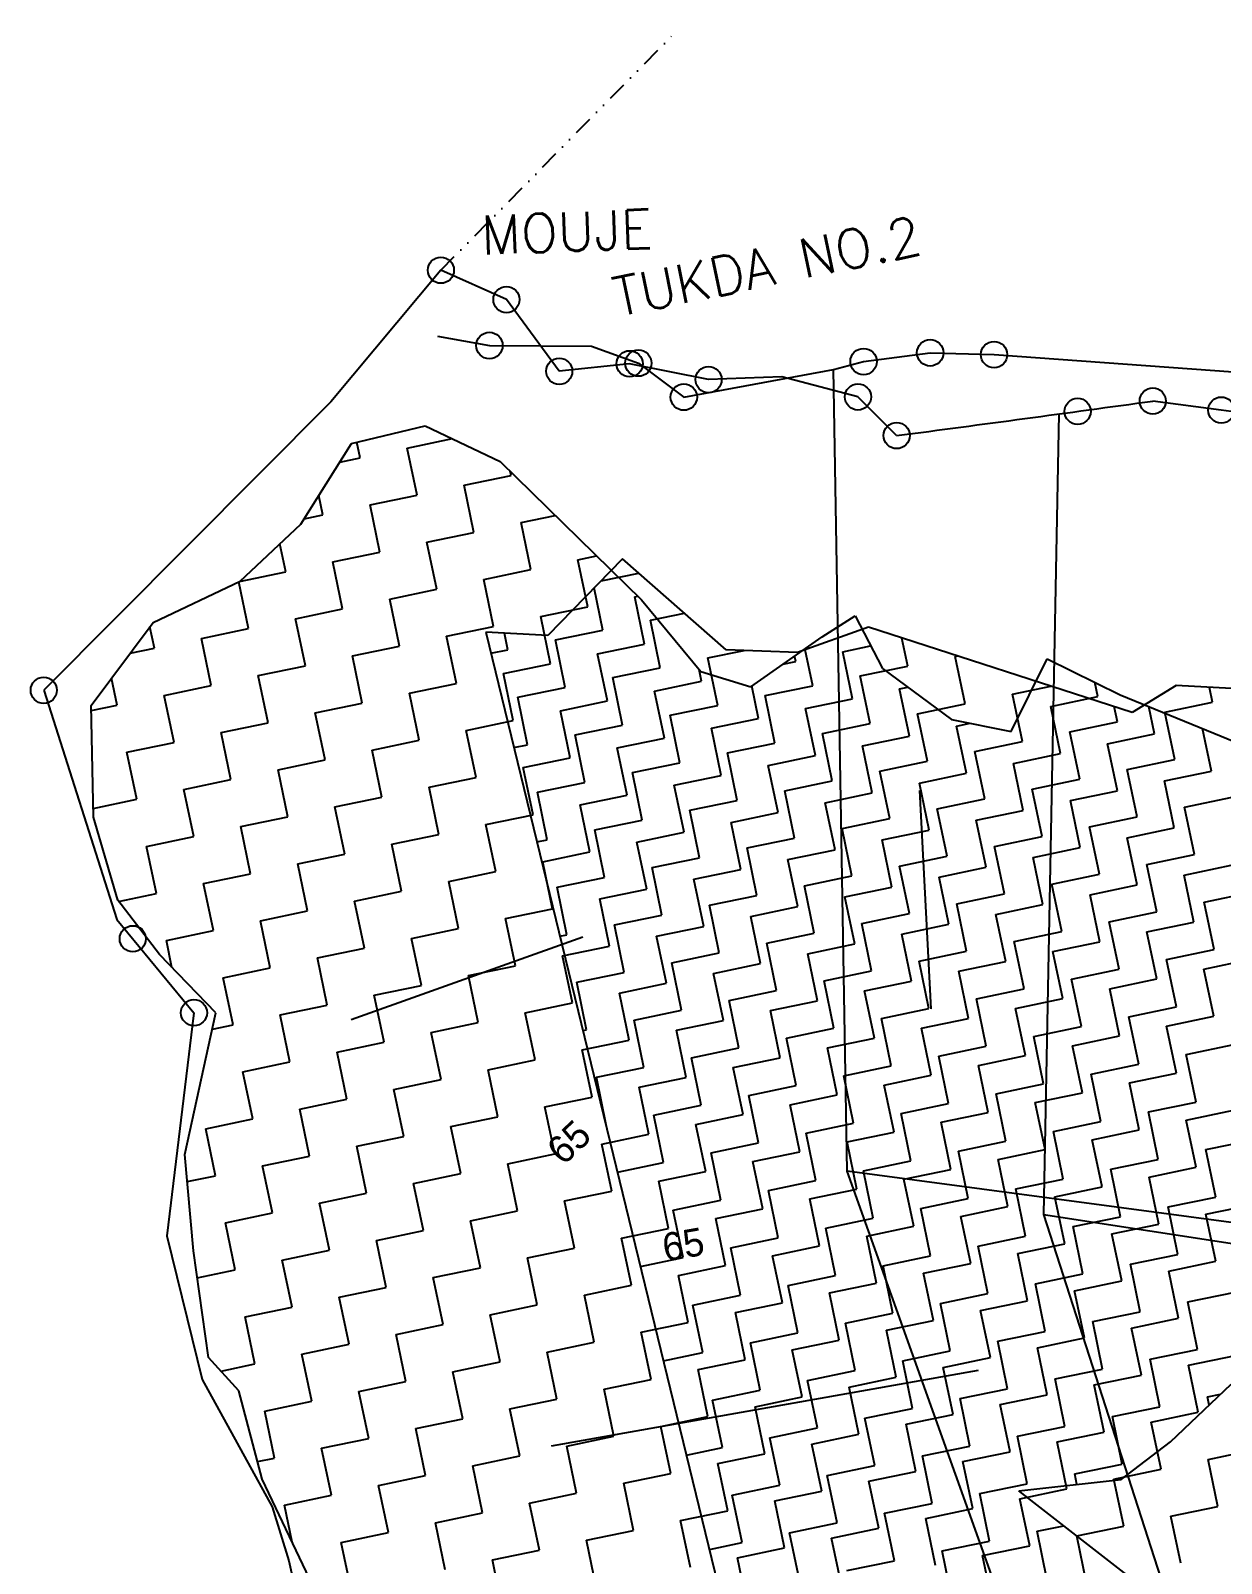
# Model space of a CAD drawing. Header units: metres. Extents: x 353942 to 357335, y 1746780 to 1749904.
# Drawn here: x 355548.2 to 355861.3, y 1749417.5 to 1749820.5 of the extents above; entities that cross this region are included whole.
import ezdxf

# ---------------------------------------------------------------- set-up
doc = ezdxf.new("R2010")
doc.units = ezdxf.units.M
doc.header["$MEASUREMENT"] = 0
doc.linetypes.add('DIVIDE', pattern=[1.25, 0.5, -0.25, 0, -0.25, 0, -0.25])
for name, color, linetype in [('POLY_HATCH', 12, 'Continuous'), ('POLY_PARCEL', 6, 'Continuous'), ('SYM_ARROW', 1, 'Continuous'), ('TEXT_MAPOUT', 7, 'Continuous'), ('TEXT_PARCEL', 7, 'Continuous'), ('V_BOUND_LINE', 7, 'Continuous'), ('V_DIVIDE_LINE', 7, 'DIVIDE')]:
    doc.layers.add(name, color=color, linetype=linetype)
doc.styles.get("Standard").update_dxf_attribs({"font": 'simplex.shx'})
doc.styles.add('TEXT_MAP', font='')
doc.styles.get('TEXT_MAP').set_extended_font_data('Kruti Dev 050')

msp = doc.modelspace()

# ---------------------------------------------------------------- linework, layer by layer
for centre, radius in [((355656.12, 1749757.55), 3.44), ((355673.36, 1749749.81), 3.44), ((355668.89, 1749737.74), 3.47), ((355784.78, 1749735.82), 3.47), ((355801.57, 1749735.34), 3.47), ((355687.24, 1749730.96), 3.44), ((355705.75, 1749732.94), 3.44), ((355708.05, 1749733.11), 3.47), ((355767.26, 1749733.51), 3.47), ((355726.5, 1749728.77), 3.44), ((355720, 1749724.18), 3.47), ((355765.79, 1749724.22), 3.44), ((355843.32, 1749723.14), 3.44), ((355823.54, 1749720.42), 3.44), ((355861.33, 1749720.76), 3.44), ((355775.96, 1749714.06), 3.44), ((355551.69, 1749647.07), 3.44), ((355575.11, 1749581.73), 3.44), ((355591.18, 1749562.28), 3.44)]:
    msp.add_circle(centre, radius)
at = {"layer": 'POLY_HATCH'}
for p, q in [((355632.65, 1749712), (355651.96, 1749716.64)), ((355651.96, 1749716.64), (355671.73, 1749707.28)), ((355619.27, 1749690.79), (355632.65, 1749712)), ((355671.73, 1749707.28), (355708.84, 1749670.85)), ((355603.36, 1749675.8), (355619.27, 1749690.79)), ((355703.91, 1749681.62), (355684.24, 1749661.51)), ((355731.12, 1749657.75), (355703.91, 1749681.62)), ((355580.45, 1749664.87), (355603.36, 1749675.8)), ((355708.84, 1749670.85), (355724.45, 1749652.02)), ((355756.34, 1749661.14), (355765.02, 1749666.64)), ((355765.02, 1749666.64), (355772.21, 1749652.8)), ((355564.12, 1749643.05), (355580.45, 1749664.87)), ((355667.9, 1749662.34), (355826.66, 1749011.38)), ((355684.24, 1749661.51), (355667.9, 1749662.34)), ((355737.58, 1749648.02), (355756.34, 1749661.14)), ((355768.54, 1749663.65), (355749.93, 1749656.98)), ((355837.92, 1749641.26), (355768.54, 1749663.65)), ((355749.93, 1749656.98), (355731.12, 1749657.75)), ((355806.04, 1749636.2), (355815.55, 1749655.37)), ((355815.55, 1749655.37), (355834.74, 1749645.88)), ((355724.45, 1749652.02), (355737.58, 1749648.02)), ((355772.21, 1749652.8), (355790.37, 1749639.42)), ((355834.74, 1749645.88), (355874.39, 1749629.63)), ((355849.42, 1749648.3), (355837.92, 1749641.26)), ((355895, 1749645.82), (355849.42, 1749648.3)), ((355564.73, 1749613.72), (355564.12, 1749643.05)), ((355790.37, 1749639.42), (355806.04, 1749636.2)), ((355571.14, 1749591.84), (355564.73, 1749613.72)), ((355582.11, 1749577.57), (355571.14, 1749591.84)), ((355596.98, 1749562.27), (355582.11, 1749577.57)), ((355588.81, 1749524.96), (355596.98, 1749562.27)), ((355591.03, 1749499.65), (355588.81, 1749524.96)), ((355595.04, 1749471.65), (355591.03, 1749499.65)), ((355603.02, 1749462.88), (355595.04, 1749471.65)), ((355847.93, 1749449.41), (355863.95, 1749464.63)), ((355609.11, 1749439.61), (355603.02, 1749462.88)), ((355834.96, 1749439.49), (355847.93, 1749449.41)), ((355623.4, 1749409.64), (355609.11, 1749439.61)), ((355808.12, 1749436.53), (355834.96, 1749439.49)), ((355836.51, 1749414.46), (355808.12, 1749436.53))]:
    msp.add_line(p, q, dxfattribs=at)
at = {"layer": 'POLY_HATCH', "linetype": 'Continuous'}
for p, q in [((355634.89, 1749708.18), (355634.02, 1749712.33)), ((355647.27, 1749710.77), (355659.13, 1749713.25)), ((355649.85, 1749698.39), (355647.27, 1749710.77)), ((355629.54, 1749707.06), (355634.89, 1749708.18)), ((355662.23, 1749700.98), (355674.6, 1749703.57)), ((355674.6, 1749703.57), (355674.37, 1749704.69)), ((355625.1, 1749693.22), (355624.03, 1749698.33)), ((355637.48, 1749695.81), (355649.85, 1749698.39)), ((355664.82, 1749688.61), (355662.23, 1749700.98)), ((355640.06, 1749683.43), (355637.48, 1749695.81)), ((355620.15, 1749692.18), (355625.1, 1749693.22)), ((355677.19, 1749691.19), (355686.2, 1749693.08)), ((355679.78, 1749678.82), (355677.19, 1749691.19)), ((355615.31, 1749678.26), (355613.78, 1749685.61)), ((355652.44, 1749686.02), (355664.82, 1749688.61)), ((355655.03, 1749673.64), (355652.44, 1749686.02)), ((355627.69, 1749680.84), (355640.06, 1749683.43)), ((355692.15, 1749681.41), (355697.05, 1749682.43)), ((355694.74, 1749669.03), (355692.15, 1749681.41)), ((355603.2, 1749675.72), (355615.31, 1749678.26)), ((355630.28, 1749668.47), (355627.69, 1749680.84)), ((355667.4, 1749676.23), (355679.78, 1749678.82)), ((355698.25, 1749675.83), (355708.17, 1749677.88)), ((355605.53, 1749663.29), (355602.95, 1749675.61)), ((355642.65, 1749671.06), (355655.03, 1749673.64)), ((355669.99, 1749663.86), (355667.4, 1749676.23)), ((355698.74, 1749662.9), (355696.45, 1749673.99)), ((355645.24, 1749658.68), (355642.65, 1749671.06)), ((355707.12, 1749671.62), (355707.89, 1749671.78)), ((355709.7, 1749659.24), (355707.12, 1749671.62)), ((355617.9, 1749665.88), (355630.28, 1749668.47)), ((355620.49, 1749653.51), (355617.9, 1749665.88)), ((355682.37, 1749666.44), (355694.74, 1749669.03)), ((355684.95, 1749654.07), (355682.37, 1749666.44)), ((355711.23, 1749665.49), (355720.19, 1749667.34)), ((355713.82, 1749652.99), (355711.23, 1749665.49)), ((355580.78, 1749658.12), (355579.6, 1749663.74)), ((355593.15, 1749660.71), (355605.53, 1749663.29)), ((355657.61, 1749661.27), (355669.99, 1749663.86)), ((355660.2, 1749648.89), (355657.61, 1749661.27)), ((355673.75, 1749657.74), (355672.85, 1749662.09)), ((355686.25, 1749660.32), (355698.74, 1749662.9)), ((355574.4, 1749656.79), (355580.78, 1749658.12)), ((355595.74, 1749648.33), (355593.15, 1749660.71)), ((355632.86, 1749656.09), (355645.24, 1749658.68)), ((355669.25, 1749656.81), (355673.75, 1749657.74)), ((355688.83, 1749647.83), (355686.25, 1749660.32)), ((355697.33, 1749656.66), (355709.7, 1749659.24)), ((355726.31, 1749655.57), (355735.89, 1749657.55)), ((355753.88, 1749648.25), (355751.93, 1749657.7)), ((355761.79, 1749657.22), (355769.12, 1749658.75)), ((355764.38, 1749644.84), (355761.79, 1749657.22)), ((355778.87, 1749653.41), (355777.34, 1749660.81)), ((355608.11, 1749650.92), (355620.49, 1749653.51)), ((355635.45, 1749643.72), (355632.86, 1749656.09)), ((355672.58, 1749651.48), (355684.95, 1749654.07)), ((355699.92, 1749644.28), (355697.33, 1749656.66)), ((355728.9, 1749643.08), (355726.31, 1749655.57)), ((355746.02, 1749653.92), (355749.42, 1749654.63)), ((355749.42, 1749654.63), (355749.11, 1749656.09)), ((355766.38, 1749650.83), (355778.87, 1749653.41)), ((355791.37, 1749656), (355791.92, 1749656.11)), ((355793.95, 1749643.5), (355791.37, 1749656)), ((355570.99, 1749643.16), (355569.51, 1749650.24)), ((355610.7, 1749638.54), (355608.11, 1749650.92)), ((355675.16, 1749639.11), (355672.58, 1749651.48)), ((355701.32, 1749650.41), (355713.82, 1749652.99)), ((355703.91, 1749637.91), (355701.32, 1749650.41)), ((355712.29, 1749646.87), (355724.67, 1749649.46)), ((355724.67, 1749649.46), (355724.02, 1749652.54)), ((355768.96, 1749638.33), (355766.38, 1749650.83)), ((355828.84, 1749645.4), (355828.05, 1749649.19)), ((355583.36, 1749645.74), (355595.74, 1749648.33)), ((355585.95, 1749633.37), (355583.36, 1749645.74)), ((355647.83, 1749646.31), (355660.2, 1749648.89)), ((355650.41, 1749633.93), (355647.83, 1749646.31)), ((355676.33, 1749645.24), (355688.83, 1749647.83)), ((355678.92, 1749632.75), (355676.33, 1749645.24)), ((355714.88, 1749634.49), (355712.29, 1749646.87)), ((355739.63, 1749639.67), (355737.84, 1749648.2)), ((355741.39, 1749645.66), (355753.88, 1749648.25)), ((355743.97, 1749633.17), (355741.39, 1749645.66)), ((355776.75, 1749647.43), (355778.89, 1749647.88)), ((355779.34, 1749635.05), (355776.75, 1749647.43)), ((355806.45, 1749646.08), (355816.53, 1749648.17)), ((355809.03, 1749633.59), (355806.45, 1749646.08)), ((355816.47, 1749642.82), (355828.84, 1749645.4)), ((355859.01, 1749643.92), (355858.2, 1749647.82)), ((355564.15, 1749641.73), (355570.99, 1749643.16)), ((355623.08, 1749641.13), (355635.45, 1749643.72)), ((355625.66, 1749628.76), (355623.08, 1749641.13)), ((355687.54, 1749641.69), (355699.92, 1749644.28)), ((355690.13, 1749629.32), (355687.54, 1749641.69)), ((355716.4, 1749640.5), (355728.9, 1749643.08)), ((355752, 1749642.25), (355764.38, 1749644.84)), ((355754.59, 1749629.88), (355752, 1749642.25)), ((355781.46, 1749640.92), (355793.95, 1749643.5)), ((355819.05, 1749630.44), (355816.47, 1749642.82)), ((355834.02, 1749638.76), (355833.18, 1749642.79)), ((355843.8, 1749635.62), (355842.31, 1749642.78)), ((355846.51, 1749641.34), (355859.01, 1749643.92)), ((355849.1, 1749628.84), (355846.51, 1749641.34)), ((355598.33, 1749635.96), (355610.7, 1749638.54)), ((355662.79, 1749636.52), (355675.16, 1749639.11)), ((355691.41, 1749635.33), (355703.91, 1749637.91)), ((355718.98, 1749628), (355716.4, 1749640.5)), ((355727.25, 1749637.08), (355739.63, 1749639.67)), ((355729.84, 1749624.7), (355727.25, 1749637.08)), ((355756.47, 1749635.75), (355768.96, 1749638.33)), ((355784.04, 1749628.42), (355781.46, 1749640.92)), ((355791.72, 1749637.64), (355795.33, 1749638.4)), ((355794.3, 1749625.27), (355791.72, 1749637.64)), ((355821.52, 1749636.17), (355834.02, 1749638.76)), ((355858.77, 1749625.83), (355856.43, 1749636.99)), ((355573.58, 1749630.78), (355585.95, 1749633.37)), ((355600.91, 1749623.58), (355598.33, 1749635.96)), ((355638.04, 1749631.34), (355650.41, 1749633.93)), ((355665.38, 1749624.14), (355662.79, 1749636.52)), ((355693.99, 1749622.84), (355691.41, 1749635.33)), ((355702.5, 1749631.91), (355714.88, 1749634.49)), ((355731.48, 1749630.59), (355743.97, 1749633.17)), ((355759.05, 1749623.26), (355756.47, 1749635.75)), ((355766.97, 1749632.47), (355779.34, 1749635.05)), ((355796.53, 1749631.01), (355809.03, 1749633.59)), ((355824.11, 1749623.68), (355821.52, 1749636.17)), ((355831.43, 1749633.03), (355843.8, 1749635.62)), ((355834.02, 1749620.65), (355831.43, 1749633.03)), ((355576.16, 1749618.41), (355573.58, 1749630.78)), ((355640.63, 1749618.97), (355638.04, 1749631.34)), ((355675.3, 1749632), (355678.92, 1749632.75)), ((355677.75, 1749626.73), (355690.13, 1749629.32)), ((355705.09, 1749619.53), (355702.5, 1749631.91)), ((355734.06, 1749618.09), (355731.48, 1749630.59)), ((355742.22, 1749627.29), (355754.59, 1749629.88)), ((355769.55, 1749620.09), (355766.97, 1749632.47)), ((355799.12, 1749618.51), (355796.53, 1749631.01)), ((355806.68, 1749627.85), (355819.05, 1749630.44)), ((355613.29, 1749626.17), (355625.66, 1749628.76)), ((355615.88, 1749613.79), (355613.29, 1749626.17)), ((355680.34, 1749614.36), (355677.75, 1749626.73)), ((355706.49, 1749625.42), (355718.98, 1749628)), ((355709.07, 1749612.92), (355706.49, 1749625.42)), ((355744.8, 1749614.92), (355742.22, 1749627.29)), ((355771.55, 1749625.84), (355784.04, 1749628.42)), ((355774.13, 1749613.35), (355771.55, 1749625.84)), ((355781.93, 1749622.68), (355794.3, 1749625.27)), ((355809.27, 1749615.48), (355806.68, 1749627.85)), ((355836.6, 1749626.26), (355849.1, 1749628.84)), ((355839.19, 1749613.77), (355836.6, 1749626.26)), ((355846.39, 1749623.24), (355858.77, 1749625.83)), ((355588.54, 1749620.99), (355600.91, 1749623.58)), ((355591.13, 1749608.62), (355588.54, 1749620.99)), ((355653, 1749621.56), (355665.38, 1749624.14)), ((355655.59, 1749609.18), (355653, 1749621.56)), ((355681.5, 1749620.25), (355693.99, 1749622.84)), ((355717.47, 1749622.12), (355729.84, 1749624.7)), ((355720.05, 1749609.74), (355717.47, 1749622.12)), ((355746.56, 1749620.67), (355759.05, 1749623.26)), ((355784.52, 1749610.3), (355781.93, 1749622.68)), ((355811.61, 1749621.09), (355824.11, 1749623.68)), ((355814.2, 1749608.6), (355811.61, 1749621.09)), ((355848.98, 1749610.87), (355846.39, 1749623.24)), ((355564.68, 1749616.01), (355576.16, 1749618.41)), ((355628.25, 1749616.38), (355640.63, 1749618.97)), ((355684.08, 1749607.76), (355681.5, 1749620.25)), ((355692.71, 1749616.94), (355705.09, 1749619.53)), ((355695.3, 1749604.57), (355692.71, 1749616.94)), ((355721.57, 1749615.51), (355734.06, 1749618.09)), ((355749.14, 1749608.18), (355746.56, 1749620.67)), ((355757.18, 1749617.5), (355769.55, 1749620.09)), ((355759.77, 1749605.13), (355757.18, 1749617.5)), ((355786.62, 1749615.93), (355799.12, 1749618.51)), ((355821.64, 1749618.07), (355834.02, 1749620.65)), ((355824.23, 1749605.69), (355821.64, 1749618.07)), ((355851.68, 1749616.35), (355864.17, 1749618.93)), ((355603.5, 1749611.21), (355615.88, 1749613.79)), ((355630.84, 1749604.01), (355628.25, 1749616.38)), ((355667.96, 1749611.77), (355680.34, 1749614.36)), ((355696.58, 1749610.34), (355709.07, 1749612.92)), ((355724.15, 1749603.01), (355721.57, 1749615.51)), ((355732.43, 1749612.33), (355744.8, 1749614.92)), ((355761.63, 1749610.76), (355774.13, 1749613.35)), ((355789.21, 1749603.43), (355786.62, 1749615.93)), ((355796.89, 1749612.89), (355809.27, 1749615.48)), ((355799.48, 1749600.52), (355796.89, 1749612.89)), ((355826.69, 1749611.18), (355839.19, 1749613.77)), ((355854.26, 1749603.86), (355851.68, 1749616.35)), ((355606.09, 1749598.83), (355603.5, 1749611.21)), ((355643.21, 1749606.59), (355655.59, 1749609.18)), ((355670.55, 1749599.39), (355667.96, 1749611.77)), ((355699.16, 1749597.85), (355696.58, 1749610.34)), ((355707.68, 1749607.15), (355720.05, 1749609.74)), ((355735.02, 1749599.95), (355732.43, 1749612.33)), ((355764.22, 1749598.27), (355761.63, 1749610.76)), ((355772.14, 1749607.72), (355784.52, 1749610.3)), ((355829.27, 1749598.69), (355826.69, 1749611.18)), ((355836.6, 1749608.28), (355848.98, 1749610.87)), ((355578.75, 1749606.03), (355591.13, 1749608.62)), ((355581.34, 1749593.66), (355578.75, 1749606.03)), ((355645.8, 1749594.22), (355643.21, 1749606.59)), ((355681.35, 1749607.19), (355684.08, 1749607.76)), ((355710.26, 1749594.78), (355707.68, 1749607.15)), ((355736.64, 1749605.6), (355749.14, 1749608.18)), ((355739.23, 1749593.1), (355736.64, 1749605.6)), ((355747.39, 1749602.54), (355759.77, 1749605.13)), ((355774.73, 1749595.34), (355772.14, 1749607.72)), ((355801.7, 1749606.02), (355814.2, 1749608.6)), ((355804.28, 1749593.52), (355801.7, 1749606.02)), ((355811.85, 1749603.1), (355824.23, 1749605.69)), ((355839.19, 1749595.9), (355836.6, 1749608.28)), ((355618.46, 1749601.42), (355630.84, 1749604.01)), ((355621.05, 1749589.04), (355618.46, 1749601.42)), ((355682.93, 1749601.98), (355695.3, 1749604.57)), ((355685.51, 1749589.6), (355682.93, 1749601.98)), ((355711.66, 1749600.43), (355724.15, 1749603.01)), ((355749.98, 1749590.17), (355747.39, 1749602.54)), ((355776.71, 1749600.85), (355789.21, 1749603.43)), ((355779.3, 1749588.36), (355776.71, 1749600.85)), ((355814.44, 1749590.73), (355811.85, 1749603.1)), ((355841.77, 1749601.27), (355854.26, 1749603.86)), ((355844.35, 1749588.78), (355841.77, 1749601.27)), ((355851.57, 1749598.49), (355863.94, 1749601.08)), ((355593.71, 1749596.24), (355606.09, 1749598.83)), ((355658.18, 1749596.81), (355670.55, 1749599.39)), ((355660.76, 1749584.43), (355658.18, 1749596.81)), ((355686.67, 1749595.26), (355699.16, 1749597.85)), ((355714.24, 1749587.94), (355711.66, 1749600.43)), ((355722.64, 1749597.37), (355735.02, 1749599.95)), ((355725.23, 1749584.99), (355722.64, 1749597.37)), ((355751.72, 1749595.68), (355764.22, 1749598.27)), ((355787.1, 1749597.93), (355799.48, 1749600.52)), ((355789.69, 1749585.55), (355787.1, 1749597.93)), ((355816.78, 1749596.11), (355829.27, 1749598.69)), ((355854.15, 1749586.12), (355851.57, 1749598.49)), ((355571.35, 1749591.57), (355581.34, 1749593.66)), ((355596.3, 1749583.87), (355593.71, 1749596.24)), ((355633.43, 1749591.63), (355645.8, 1749594.22)), ((355689.25, 1749582.77), (355686.67, 1749595.26)), ((355697.89, 1749592.19), (355710.26, 1749594.78)), ((355726.73, 1749590.52), (355739.23, 1749593.1)), ((355754.31, 1749583.19), (355751.72, 1749595.68)), ((355762.35, 1749592.75), (355774.73, 1749595.34)), ((355764.94, 1749580.38), (355762.35, 1749592.75)), ((355791.79, 1749590.94), (355804.28, 1749593.52)), ((355819.36, 1749583.61), (355816.78, 1749596.11)), ((355826.82, 1749593.32), (355839.19, 1749595.9)), ((355829.4, 1749580.94), (355826.82, 1749593.32)), ((355856.85, 1749591.36), (355869.34, 1749593.94)), ((355608.68, 1749586.46), (355621.05, 1749589.04)), ((355636.01, 1749579.26), (355633.43, 1749591.63)), ((355673.14, 1749587.02), (355685.51, 1749589.6)), ((355700.48, 1749579.82), (355697.89, 1749592.19)), ((355729.32, 1749578.02), (355726.73, 1749590.52)), ((355737.6, 1749587.58), (355749.98, 1749590.17)), ((355794.37, 1749578.44), (355791.79, 1749590.94)), ((355802.07, 1749588.14), (355814.44, 1749590.73)), ((355831.86, 1749586.19), (355844.35, 1749588.78)), ((355859.43, 1749578.87), (355856.85, 1749591.36)), ((355611.26, 1749574.08), (355608.68, 1749586.46)), ((355675.73, 1749574.64), (355673.14, 1749587.02)), ((355701.74, 1749585.35), (355714.24, 1749587.94)), ((355704.33, 1749572.86), (355701.74, 1749585.35)), ((355712.85, 1749582.4), (355725.23, 1749584.99)), ((355740.19, 1749575.2), (355737.6, 1749587.58)), ((355766.8, 1749585.77), (355779.3, 1749588.36)), ((355769.38, 1749573.28), (355766.8, 1749585.77)), ((355777.32, 1749582.97), (355789.69, 1749585.55)), ((355804.65, 1749575.77), (355802.07, 1749588.14)), ((355834.44, 1749573.7), (355831.86, 1749586.19)), ((355841.78, 1749583.53), (355854.15, 1749586.12)), ((355583.93, 1749581.28), (355596.3, 1749583.87)), ((355585.41, 1749574.17), (355583.93, 1749581.28)), ((355648.39, 1749581.84), (355660.76, 1749584.43)), ((355650.98, 1749569.47), (355648.39, 1749581.84)), ((355687.4, 1749582.39), (355689.25, 1749582.77)), ((355715.44, 1749570.03), (355712.85, 1749582.4)), ((355741.81, 1749580.61), (355754.31, 1749583.19)), ((355744.39, 1749568.11), (355741.81, 1749580.61)), ((355779.9, 1749570.59), (355777.32, 1749582.97)), ((355806.87, 1749581.03), (355819.36, 1749583.61)), ((355809.45, 1749568.53), (355806.87, 1749581.03)), ((355817.03, 1749578.35), (355829.4, 1749580.94)), ((355844.37, 1749571.15), (355841.78, 1749583.53)), ((355623.64, 1749576.67), (355636.01, 1749579.26)), ((355626.23, 1749564.29), (355623.64, 1749576.67)), ((355688.1, 1749577.23), (355700.48, 1749579.82)), ((355690.69, 1749564.85), (355688.1, 1749577.23)), ((355716.82, 1749575.44), (355729.32, 1749578.02)), ((355752.57, 1749577.79), (355764.94, 1749580.38)), ((355755.15, 1749565.42), (355752.57, 1749577.79)), ((355781.88, 1749575.86), (355794.37, 1749578.44)), ((355819.62, 1749565.98), (355817.03, 1749578.35)), ((355846.93, 1749576.28), (355859.43, 1749578.87)), ((355598.89, 1749571.49), (355611.26, 1749574.08)), ((355663.35, 1749572.05), (355675.73, 1749574.64)), ((355691.83, 1749570.27), (355704.33, 1749572.86)), ((355719.41, 1749562.95), (355716.82, 1749575.44)), ((355727.81, 1749572.62), (355740.19, 1749575.2)), ((355730.4, 1749560.24), (355727.81, 1749572.62)), ((355756.89, 1749570.7), (355769.38, 1749573.28)), ((355784.46, 1749563.37), (355781.88, 1749575.86)), ((355792.28, 1749573.18), (355804.65, 1749575.77)), ((355794.87, 1749560.8), (355792.28, 1749573.18)), ((355821.95, 1749571.12), (355834.44, 1749573.7)), ((355849.52, 1749563.79), (355846.93, 1749576.28)), ((355856.74, 1749573.74), (355869.12, 1749576.33)), ((355859.33, 1749561.37), (355856.74, 1749573.74)), ((355601.48, 1749559.12), (355598.89, 1749571.49)), ((355638.6, 1749566.88), (355650.98, 1749569.47)), ((355665.94, 1749559.68), (355663.35, 1749572.05)), ((355694.42, 1749557.78), (355691.83, 1749570.27)), ((355703.06, 1749567.44), (355715.44, 1749570.03)), ((355759.47, 1749558.2), (355756.89, 1749570.7)), ((355767.53, 1749568), (355779.9, 1749570.59)), ((355796.96, 1749565.95), (355809.45, 1749568.53)), ((355824.53, 1749558.62), (355821.95, 1749571.12)), ((355831.99, 1749568.57), (355844.37, 1749571.15)), ((355834.58, 1749556.19), (355831.99, 1749568.57)), ((355641.19, 1749554.5), (355638.6, 1749566.88)), ((355678.31, 1749562.27), (355690.69, 1749564.85)), ((355705.65, 1749555.07), (355703.06, 1749567.44)), ((355731.9, 1749565.53), (355744.39, 1749568.11)), ((355734.48, 1749553.03), (355731.9, 1749565.53)), ((355742.78, 1749562.83), (355755.15, 1749565.42)), ((355770.12, 1749555.63), (355767.53, 1749568)), ((355799.54, 1749553.46), (355796.96, 1749565.95)), ((355807.24, 1749563.39), (355819.62, 1749565.98)), ((355613.85, 1749561.71), (355626.23, 1749564.29)), ((355616.44, 1749549.33), (355613.85, 1749561.71)), ((355680.9, 1749549.89), (355678.31, 1749562.27)), ((355706.91, 1749560.36), (355719.41, 1749562.95)), ((355709.49, 1749547.87), (355706.91, 1749560.36)), ((355745.36, 1749550.45), (355742.78, 1749562.83)), ((355771.97, 1749560.78), (355784.46, 1749563.37)), ((355774.55, 1749548.29), (355771.97, 1749560.78)), ((355782.49, 1749558.22), (355794.87, 1749560.8)), ((355809.83, 1749551.02), (355807.24, 1749563.39)), ((355837.02, 1749561.2), (355849.52, 1749563.79)), ((355839.61, 1749548.71), (355837.02, 1749561.2)), ((355846.95, 1749558.78), (355859.33, 1749561.37)), ((355596.05, 1749557.98), (355601.48, 1749559.12)), ((355653.56, 1749557.09), (355665.94, 1749559.68)), ((355656.15, 1749544.72), (355653.56, 1749557.09)), ((355693.45, 1749557.58), (355694.42, 1749557.78)), ((355718.03, 1749557.65), (355730.4, 1749560.24)), ((355720.61, 1749545.28), (355718.03, 1749557.65)), ((355746.98, 1749555.62), (355759.47, 1749558.2)), ((355785.08, 1749545.84), (355782.49, 1749558.22)), ((355812.03, 1749556.04), (355824.53, 1749558.62)), ((355849.54, 1749546.4), (355846.95, 1749558.78)), ((355628.81, 1749551.92), (355641.19, 1749554.5)), ((355693.28, 1749552.48), (355705.65, 1749555.07)), ((355695.86, 1749540.1), (355693.28, 1749552.48)), ((355721.99, 1749550.45), (355734.48, 1749553.03)), ((355749.56, 1749543.12), (355746.98, 1749555.62)), ((355757.74, 1749553.04), (355770.12, 1749555.63)), ((355760.33, 1749540.67), (355757.74, 1749553.04)), ((355787.04, 1749550.87), (355799.54, 1749553.46)), ((355814.62, 1749543.54), (355812.03, 1749556.04)), ((355822.2, 1749553.6), (355834.58, 1749556.19)), ((355824.79, 1749541.23), (355822.2, 1749553.6)), ((355852.1, 1749551.29), (355864.6, 1749553.88)), ((355604.06, 1749546.74), (355616.44, 1749549.33)), ((355631.4, 1749539.54), (355628.81, 1749551.92)), ((355668.53, 1749547.3), (355680.9, 1749549.89)), ((355724.57, 1749537.96), (355721.99, 1749550.45)), ((355732.99, 1749547.87), (355745.36, 1749550.45)), ((355762.06, 1749545.71), (355774.55, 1749548.29)), ((355789.63, 1749538.38), (355787.04, 1749550.87)), ((355797.45, 1749548.43), (355809.83, 1749551.02)), ((355800.04, 1749536.05), (355797.45, 1749548.43)), ((355827.11, 1749546.13), (355839.61, 1749548.71)), ((355854.68, 1749538.8), (355852.1, 1749551.29)), ((355606.65, 1749534.37), (355604.06, 1749546.74)), ((355643.78, 1749542.13), (355656.15, 1749544.72)), ((355671.11, 1749534.93), (355668.53, 1749547.3)), ((355697, 1749545.29), (355709.49, 1749547.87)), ((355699.58, 1749532.79), (355697, 1749545.29)), ((355708.24, 1749542.69), (355720.61, 1749545.28)), ((355735.58, 1749535.49), (355732.99, 1749547.87)), ((355764.64, 1749533.21), (355762.06, 1749545.71)), ((355772.7, 1749543.25), (355785.08, 1749545.84)), ((355829.69, 1749533.63), (355827.11, 1749546.13)), ((355837.17, 1749543.82), (355849.54, 1749546.4)), ((355646.36, 1749529.75), (355643.78, 1749542.13)), ((355710.83, 1749530.32), (355708.24, 1749542.69)), ((355737.07, 1749540.54), (355749.56, 1749543.12)), ((355739.65, 1749528.05), (355737.07, 1749540.54)), ((355747.95, 1749538.08), (355760.33, 1749540.67)), ((355775.29, 1749530.88), (355772.7, 1749543.25)), ((355802.12, 1749540.96), (355814.62, 1749543.54)), ((355804.71, 1749528.47), (355802.12, 1749540.96)), ((355812.42, 1749538.64), (355824.79, 1749541.23)), ((355839.75, 1749531.44), (355837.17, 1749543.82)), ((355619.03, 1749536.95), (355631.4, 1749539.54)), ((355621.61, 1749524.58), (355619.03, 1749536.95)), ((355683.49, 1749537.52), (355695.86, 1749540.1)), ((355686.08, 1749525.14), (355683.49, 1749537.52)), ((355712.08, 1749535.37), (355724.57, 1749537.96)), ((355750.54, 1749525.7), (355747.95, 1749538.08)), ((355777.13, 1749535.79), (355789.63, 1749538.38)), ((355815, 1749526.27), (355812.42, 1749538.64)), ((355842.19, 1749536.22), (355854.68, 1749538.8)), ((355844.77, 1749523.72), (355842.19, 1749536.22)), ((355852.13, 1749534.03), (355864.5, 1749536.61)), ((355594.27, 1749531.78), (355606.65, 1749534.37)), ((355658.74, 1749532.34), (355671.11, 1749534.93)), ((355661.33, 1749519.97), (355658.74, 1749532.34)), ((355699.5, 1749532.77), (355699.58, 1749532.79)), ((355714.66, 1749522.88), (355712.08, 1749535.37)), ((355723.2, 1749532.9), (355735.58, 1749535.49)), ((355725.79, 1749520.53), (355723.2, 1749532.9)), ((355752.14, 1749530.63), (355764.64, 1749533.21)), ((355779.72, 1749523.3), (355777.13, 1749535.79)), ((355787.67, 1749533.47), (355800.04, 1749536.05)), ((355790.25, 1749521.09), (355787.67, 1749533.47)), ((355817.2, 1749531.05), (355829.69, 1749533.63)), ((355854.72, 1749521.65), (355852.13, 1749534.03)), ((355596.86, 1749519.4), (355594.27, 1749531.78)), ((355633.99, 1749527.17), (355646.36, 1749529.75)), ((355698.45, 1749527.73), (355710.83, 1749530.32)), ((355754.73, 1749518.13), (355752.14, 1749530.63)), ((355762.91, 1749528.29), (355775.29, 1749530.88)), ((355765.5, 1749515.92), (355762.91, 1749528.29)), ((355792.21, 1749525.88), (355804.71, 1749528.47)), ((355819.78, 1749518.55), (355817.2, 1749531.05)), ((355827.38, 1749528.85), (355839.75, 1749531.44)), ((355829.97, 1749516.48), (355827.38, 1749528.85)), ((355857.27, 1749526.3), (355869.76, 1749528.89)), ((355609.24, 1749521.99), (355621.61, 1749524.58)), ((355636.58, 1749514.79), (355633.99, 1749527.17)), ((355673.7, 1749522.55), (355686.08, 1749525.14)), ((355701.04, 1749515.35), (355698.45, 1749527.73)), ((355727.15, 1749525.46), (355739.65, 1749528.05)), ((355729.74, 1749512.97), (355727.15, 1749525.46)), ((355738.16, 1749523.12), (355750.54, 1749525.7)), ((355794.79, 1749513.39), (355792.21, 1749525.88)), ((355802.63, 1749523.68), (355815, 1749526.27)), ((355859.85, 1749513.81), (355857.27, 1749526.3)), ((355611.83, 1749509.62), (355609.24, 1749521.99)), ((355676.29, 1749510.18), (355673.7, 1749522.55)), ((355702.52, 1749520.37), (355714.66, 1749522.88)), ((355713.41, 1749517.94), (355725.79, 1749520.53)), ((355740.75, 1749510.74), (355738.16, 1749523.12)), ((355767.22, 1749520.72), (355779.72, 1749523.3)), ((355769.8, 1749508.22), (355767.22, 1749520.72)), ((355777.88, 1749518.5), (355790.25, 1749521.09)), ((355805.22, 1749511.3), (355802.63, 1749523.68)), ((355832.28, 1749521.14), (355844.77, 1749523.72)), ((355834.86, 1749508.64), (355832.28, 1749521.14)), ((355842.34, 1749519.06), (355854.72, 1749521.65)), ((355589.43, 1749517.85), (355596.86, 1749519.4)), ((355648.95, 1749517.38), (355661.33, 1749519.97)), ((355651.54, 1749505), (355648.95, 1749517.38)), ((355716, 1749505.57), (355713.41, 1749517.94)), ((355742.23, 1749515.55), (355754.73, 1749518.13)), ((355780.46, 1749506.13), (355777.88, 1749518.5)), ((355807.29, 1749515.97), (355819.78, 1749518.55)), ((355817.59, 1749513.89), (355829.97, 1749516.48)), ((355844.93, 1749506.69), (355842.34, 1749519.06)), ((355624.2, 1749512.2), (355636.58, 1749514.79)), ((355626.79, 1749499.83), (355624.2, 1749512.2)), ((355688.66, 1749512.77), (355701.04, 1749515.35)), ((355691.25, 1749500.39), (355688.66, 1749512.77)), ((355717.24, 1749510.38), (355729.74, 1749512.97)), ((355744.82, 1749503.06), (355742.23, 1749515.55)), ((355753.13, 1749513.33), (355765.5, 1749515.92)), ((355755.71, 1749500.95), (355753.13, 1749513.33)), ((355782.3, 1749510.81), (355794.79, 1749513.39)), ((355809.87, 1749503.48), (355807.29, 1749515.97)), ((355820.18, 1749501.51), (355817.59, 1749513.89)), ((355847.36, 1749511.23), (355859.85, 1749513.81)), ((355599.45, 1749507.03), (355611.83, 1749509.62)), ((355663.91, 1749507.59), (355676.29, 1749510.18)), ((355719.83, 1749497.89), (355717.24, 1749510.38)), ((355728.38, 1749508.15), (355740.75, 1749510.74)), ((355730.96, 1749495.78), (355728.38, 1749508.15)), ((355757.31, 1749505.64), (355769.8, 1749508.22)), ((355784.88, 1749498.31), (355782.3, 1749510.81)), ((355792.84, 1749508.72), (355805.22, 1749511.3)), ((355795.43, 1749496.34), (355792.84, 1749508.72)), ((355822.37, 1749506.06), (355834.86, 1749508.64)), ((355849.94, 1749498.73), (355847.36, 1749511.23)), ((355857.3, 1749509.28), (355869.68, 1749511.86)), ((355859.89, 1749496.9), (355857.3, 1749509.28)), ((355602.04, 1749494.65), (355599.45, 1749507.03)), ((355639.16, 1749502.42), (355651.54, 1749505)), ((355666.5, 1749495.22), (355663.91, 1749507.59)), ((355703.63, 1749502.98), (355716, 1749505.57)), ((355759.89, 1749493.14), (355757.31, 1749505.64)), ((355768.09, 1749503.54), (355780.46, 1749506.13)), ((355824.95, 1749493.57), (355822.37, 1749506.06)), ((355832.55, 1749504.1), (355844.93, 1749506.69)), ((355835.14, 1749491.73), (355832.55, 1749504.1)), ((355641.75, 1749490.04), (355639.16, 1749502.42)), ((355678.88, 1749497.8), (355691.25, 1749500.39)), ((355706.21, 1749490.6), (355703.63, 1749502.98)), ((355732.32, 1749500.47), (355744.82, 1749503.06)), ((355734.9, 1749487.98), (355732.32, 1749500.47)), ((355743.34, 1749498.37), (355755.71, 1749500.95)), ((355770.68, 1749491.17), (355768.09, 1749503.54)), ((355797.38, 1749500.89), (355809.87, 1749503.48)), ((355799.96, 1749488.4), (355797.38, 1749500.89)), ((355807.8, 1749498.93), (355820.18, 1749501.51)), ((355614.41, 1749497.24), (355626.79, 1749499.83)), ((355617, 1749484.87), (355614.41, 1749497.24)), ((355681.46, 1749485.43), (355678.88, 1749497.8)), ((355708.57, 1749495.56), (355719.83, 1749497.89)), ((355745.93, 1749485.99), (355743.34, 1749498.37)), ((355772.39, 1749495.73), (355784.88, 1749498.31)), ((355783.05, 1749493.75), (355795.43, 1749496.34)), ((355810.39, 1749486.55), (355807.8, 1749498.93)), ((355837.44, 1749496.15), (355849.94, 1749498.73)), ((355840.03, 1749483.65), (355837.44, 1749496.15)), ((355847.52, 1749494.31), (355859.89, 1749496.9)), ((355592.04, 1749492.57), (355602.04, 1749494.65)), ((355654.13, 1749492.63), (355666.5, 1749495.22)), ((355656.71, 1749480.25), (355654.13, 1749492.63)), ((355718.59, 1749493.19), (355730.96, 1749495.78)), ((355721.18, 1749480.82), (355718.59, 1749493.19)), ((355747.4, 1749490.56), (355759.89, 1749493.14)), ((355774.97, 1749483.23), (355772.39, 1749495.73)), ((355785.64, 1749481.38), (355783.05, 1749493.75)), ((355812.45, 1749490.98), (355824.95, 1749493.57)), ((355850.1, 1749481.94), (355847.52, 1749494.31)), ((355629.38, 1749487.45), (355641.75, 1749490.04)), ((355693.84, 1749488.02), (355706.21, 1749490.6)), ((355696.43, 1749475.64), (355693.84, 1749488.02)), ((355722.41, 1749485.4), (355734.9, 1749487.98)), ((355749.98, 1749478.07), (355747.4, 1749490.56)), ((355758.3, 1749488.58), (355770.68, 1749491.17)), ((355760.89, 1749476.2), (355758.3, 1749488.58)), ((355787.47, 1749485.82), (355799.96, 1749488.4)), ((355815.04, 1749478.49), (355812.45, 1749490.98)), ((355822.77, 1749489.14), (355835.14, 1749491.73)), ((355825.35, 1749476.76), (355822.77, 1749489.14)), ((355852.52, 1749486.24), (355865.02, 1749488.82)), ((355604.62, 1749482.28), (355617, 1749484.87)), ((355631.96, 1749475.08), (355629.38, 1749487.45)), ((355669.09, 1749482.84), (355681.46, 1749485.43)), ((355724.99, 1749472.9), (355722.41, 1749485.4)), ((355733.55, 1749483.4), (355745.93, 1749485.99)), ((355790.05, 1749473.32), (355787.47, 1749485.82)), ((355798.01, 1749483.96), (355810.39, 1749486.55)), ((355800.6, 1749471.59), (355798.01, 1749483.96)), ((355855.1, 1749473.74), (355852.52, 1749486.24)), ((355607.21, 1749469.9), (355604.62, 1749482.28)), ((355644.34, 1749477.67), (355656.71, 1749480.25)), ((355671.68, 1749470.47), (355669.09, 1749482.84)), ((355708.8, 1749478.23), (355721.18, 1749480.82)), ((355736.14, 1749471.03), (355733.55, 1749483.4)), ((355762.48, 1749480.65), (355774.97, 1749483.23)), ((355765.06, 1749468.16), (355762.48, 1749480.65)), ((355773.26, 1749478.79), (355785.64, 1749481.38)), ((355827.53, 1749481.07), (355840.03, 1749483.65)), ((355830.12, 1749468.58), (355827.53, 1749481.07)), ((355837.73, 1749479.35), (355850.1, 1749481.94)), ((355646.93, 1749465.29), (355644.34, 1749477.67)), ((355711.39, 1749465.85), (355708.8, 1749478.23)), ((355737.49, 1749475.48), (355749.98, 1749478.07)), ((355748.51, 1749473.62), (355760.89, 1749476.2)), ((355775.85, 1749466.41), (355773.26, 1749478.79)), ((355802.54, 1749475.9), (355815.04, 1749478.49)), ((355805.13, 1749463.41), (355802.54, 1749475.9)), ((355812.98, 1749474.18), (355825.35, 1749476.76)), ((355840.32, 1749466.98), (355837.73, 1749479.35)), ((355619.59, 1749472.49), (355631.96, 1749475.08)), ((355622.17, 1749460.12), (355619.59, 1749472.49)), ((355684.05, 1749473.05), (355696.43, 1749475.64)), ((355686.64, 1749460.68), (355684.05, 1749473.05)), ((355714.62, 1749470.76), (355724.99, 1749472.9)), ((355740.07, 1749462.99), (355737.49, 1749475.48)), ((355751.1, 1749461.24), (355748.51, 1749473.62)), ((355777.55, 1749470.74), (355790.05, 1749473.32)), ((355815.56, 1749461.8), (355812.98, 1749474.18)), ((355842.61, 1749471.16), (355855.1, 1749473.74)), ((355852.69, 1749469.56), (355865.07, 1749472.15)), ((355598.32, 1749468.04), (355607.21, 1749469.9)), ((355659.3, 1749467.88), (355671.68, 1749470.47)), ((355661.89, 1749455.5), (355659.3, 1749467.88)), ((355723.76, 1749468.44), (355736.14, 1749471.03)), ((355726.35, 1749456.07), (355723.76, 1749468.44)), ((355752.56, 1749465.57), (355765.06, 1749468.16)), ((355780.14, 1749458.24), (355777.55, 1749470.74)), ((355788.23, 1749469), (355800.6, 1749471.59)), ((355790.81, 1749456.63), (355788.23, 1749469)), ((355817.62, 1749465.99), (355830.12, 1749468.58)), ((355845.19, 1749458.66), (355842.61, 1749471.16)), ((355855.28, 1749457.19), (355852.69, 1749469.56)), ((355634.55, 1749462.7), (355646.93, 1749465.29)), ((355699.01, 1749463.27), (355711.39, 1749465.85)), ((355755.15, 1749453.08), (355752.56, 1749465.57)), ((355763.48, 1749463.83), (355775.85, 1749466.41)), ((355766.06, 1749451.45), (355763.48, 1749463.83)), ((355820.2, 1749453.5), (355817.62, 1749465.99)), ((355827.94, 1749464.39), (355840.32, 1749466.98)), ((355830.53, 1749452.01), (355827.94, 1749464.39)), ((355609.8, 1749457.53), (355622.17, 1749460.12)), ((355637.14, 1749450.33), (355634.55, 1749462.7)), ((355674.26, 1749458.09), (355686.64, 1749460.68)), ((355701.6, 1749450.89), (355699.01, 1749463.27)), ((355727.58, 1749460.41), (355740.07, 1749462.99)), ((355730.16, 1749447.91), (355727.58, 1749460.41)), ((355738.73, 1749458.65), (355751.1, 1749461.24)), ((355792.63, 1749460.83), (355805.13, 1749463.41)), ((355795.21, 1749448.33), (355792.63, 1749460.83)), ((355803.19, 1749459.21), (355815.56, 1749461.8)), ((355857.69, 1749461.25), (355861.15, 1749461.96)), ((355858.13, 1749459.1), (355857.69, 1749461.25)), ((355612.39, 1749445.15), (355609.8, 1749457.53)), ((355676.85, 1749445.72), (355674.26, 1749458.09)), ((355713.98, 1749453.48), (355726.35, 1749456.07)), ((355741.31, 1749446.28), (355738.73, 1749458.65)), ((355767.64, 1749455.66), (355780.14, 1749458.24)), ((355770.23, 1749443.17), (355767.64, 1749455.66)), ((355778.44, 1749454.04), (355790.81, 1749456.63)), ((355805.78, 1749446.84), (355803.19, 1749459.21)), ((355832.7, 1749456.08), (355845.19, 1749458.66)), ((355835.28, 1749443.59), (355832.7, 1749456.08)), ((355842.9, 1749454.6), (355855.28, 1749457.19)), ((355649.51, 1749452.92), (355661.89, 1749455.5)), ((355652.1, 1749440.54), (355649.51, 1749452.92)), ((355716.56, 1749441.1), (355713.98, 1749453.48)), ((355742.65, 1749450.49), (355755.15, 1749453.08)), ((355781.03, 1749441.66), (355778.44, 1749454.04)), ((355807.71, 1749450.92), (355820.2, 1749453.5)), ((355818.15, 1749449.43), (355830.53, 1749452.01)), ((355845.49, 1749442.23), (355842.9, 1749454.6)), ((355624.76, 1749447.74), (355637.14, 1749450.33)), ((355627.35, 1749435.37), (355624.76, 1749447.74)), ((355689.23, 1749448.3), (355701.6, 1749450.89)), ((355691.81, 1749435.93), (355689.23, 1749448.3)), ((355720.67, 1749445.95), (355730.16, 1749447.91)), ((355745.24, 1749438), (355742.65, 1749450.49)), ((355753.69, 1749448.86), (355766.06, 1749451.45)), ((355756.28, 1749436.49), (355753.69, 1749448.86)), ((355782.72, 1749445.75), (355795.21, 1749448.33)), ((355810.29, 1749438.42), (355807.71, 1749450.92)), ((355820.74, 1749437.05), (355818.15, 1749449.43)), ((355607.91, 1749444.22), (355612.39, 1749445.15)), ((355664.48, 1749443.13), (355676.85, 1749445.72)), ((355728.94, 1749443.69), (355741.31, 1749446.28)), ((355731.53, 1749431.31), (355728.94, 1749443.69)), ((355785.3, 1749433.25), (355782.72, 1749445.75)), ((355793.4, 1749444.25), (355805.78, 1749446.84)), ((355795.99, 1749431.88), (355793.4, 1749444.25)), ((355822.79, 1749441), (355835.28, 1749443.59)), ((355857.87, 1749444.81), (355870.24, 1749447.4)), ((355860.45, 1749432.44), (355857.87, 1749444.81)), ((355639.72, 1749437.95), (355652.1, 1749440.54)), ((355667.06, 1749430.75), (355664.48, 1749443.13)), ((355704.19, 1749438.52), (355716.56, 1749441.1)), ((355757.73, 1749440.58), (355770.23, 1749443.17)), ((355760.31, 1749428.09), (355757.73, 1749440.58)), ((355768.65, 1749439.08), (355781.03, 1749441.66)), ((355823.37, 1749438.21), (355822.79, 1749441)), ((355833.11, 1749439.64), (355845.49, 1749442.23)), ((355835.7, 1749427.26), (355833.11, 1749439.64)), ((355642.31, 1749425.58), (355639.72, 1749437.95)), ((355679.44, 1749433.34), (355691.81, 1749435.93)), ((355706.78, 1749426.14), (355704.19, 1749438.52)), ((355732.74, 1749435.42), (355745.24, 1749438)), ((355735.32, 1749422.92), (355732.74, 1749435.42)), ((355743.9, 1749433.9), (355756.28, 1749436.49)), ((355771.24, 1749426.7), (355768.65, 1749439.08)), ((355797.8, 1749435.84), (355810.29, 1749438.42)), ((355800.38, 1749423.34), (355797.8, 1749435.84)), ((355808.36, 1749434.46), (355820.74, 1749437.05)), ((355614.97, 1749432.78), (355627.35, 1749435.37)), ((355617.01, 1749423.04), (355614.97, 1749432.78)), ((355682.03, 1749420.97), (355679.44, 1749433.34)), ((355746.49, 1749421.53), (355743.9, 1749433.9)), ((355772.81, 1749430.67), (355785.3, 1749433.25)), ((355783.61, 1749429.29), (355795.99, 1749431.88)), ((355810.95, 1749422.09), (355808.36, 1749434.46)), ((355848.08, 1749429.85), (355860.45, 1749432.44)), ((355654.69, 1749428.17), (355667.06, 1749430.75)), ((355657.27, 1749415.79), (355654.69, 1749428.17)), ((355719.15, 1749428.73), (355731.53, 1749431.31)), ((355721.74, 1749416.35), (355719.15, 1749428.73)), ((355747.82, 1749425.51), (355760.31, 1749428.09)), ((355775.39, 1749418.18), (355772.81, 1749430.67)), ((355786.2, 1749416.91), (355783.61, 1749429.29)), ((355812.88, 1749425.93), (355819.89, 1749427.38)), ((355850.66, 1749417.48), (355848.08, 1749429.85)), ((355629.94, 1749422.99), (355642.31, 1749425.58)), ((355694.4, 1749423.55), (355706.78, 1749426.14)), ((355696.99, 1749411.18), (355694.4, 1749423.55)), ((355750.4, 1749413.01), (355747.82, 1749425.51)), ((355758.86, 1749424.11), (355771.24, 1749426.7)), ((355761.45, 1749411.74), (355758.86, 1749424.11)), ((355787.89, 1749420.76), (355800.38, 1749423.34)), ((355815.46, 1749413.43), (355812.88, 1749425.93)), ((355823.33, 1749424.68), (355835.7, 1749427.26)), ((355825.91, 1749412.3), (355823.33, 1749424.68)), ((355632.52, 1749410.62), (355629.94, 1749422.99)), ((355669.65, 1749418.38), (355682.03, 1749420.97)), ((355726.72, 1749421.14), (355735.32, 1749422.92)), ((355734.11, 1749418.94), (355746.49, 1749421.53)), ((355790.47, 1749408.27), (355787.89, 1749420.76)), ((355798.58, 1749419.5), (355810.95, 1749422.09)), ((355801.16, 1749407.13), (355798.58, 1749419.5)), ((355672.24, 1749406), (355669.65, 1749418.38)), ((355736.7, 1749406.56), (355734.11, 1749418.94)), ((355762.9, 1749415.59), (355775.39, 1749418.18))]:
    msp.add_line(p, q, dxfattribs=at)
at = {"layer": 'POLY_PARCEL'}
for p, q in [((355762.97, 1749520.63), (355759.34, 1749731.43)), ((355818.57, 1749719.74), (355814.6, 1749509.2)), ((355838.79, 1749308.35), (355762.97, 1749520.63)), ((356120.06, 1749472.87), (355762.97, 1749520.63)), ((355814.6, 1749509.2), (355988.85, 1749482.58)), ((355814.6, 1749509.2), (355886.42, 1749286.31))]:
    msp.add_line(p, q, dxfattribs=at)
at = {"layer": 'SYM_ARROW'}
for points in [[(355785.03, 1749563.31), (355782.09, 1749620.76)], [(355693.41, 1749582.17), (355632.56, 1749560.37)], [(355797.37, 1749468.16), (355685.09, 1749448.32)]]:
    msp.add_lwpolyline(points, dxfattribs=at)
for points in [[(355693.4, 1749582.2), (355693.58, 1749582.23), (355693.42, 1749582.14)], [(355785.06, 1749563.31), (355785.03, 1749563.13), (355785, 1749563.3)], [(355797.37, 1749468.19), (355797.55, 1749468.19), (355797.38, 1749468.13)]]:
    msp.add_solid(points, dxfattribs=at)
at = {"layer": 'V_BOUND_LINE'}
for p, q in [((355656.12, 1749757.55), (355627.18, 1749722.89)), ((355673.36, 1749749.81), (355656.12, 1749757.55)), ((355687.24, 1749730.96), (355673.36, 1749749.81)), ((355655.21, 1749740.17), (355668.89, 1749737.74)), ((355668.89, 1749737.74), (355695.71, 1749737.58)), ((355695.71, 1749737.58), (355708.05, 1749733.11)), ((355767.26, 1749733.51), (355784.78, 1749735.82)), ((355784.78, 1749735.82), (355801.57, 1749735.34)), ((355801.57, 1749735.34), (355894.3, 1749728.63)), ((355705.75, 1749732.94), (355687.24, 1749730.96)), ((355726.5, 1749728.77), (355705.75, 1749732.94)), ((355708.05, 1749733.11), (355720, 1749724.18)), ((355720, 1749724.18), (355759.34, 1749731.43)), ((355759.34, 1749731.43), (355767.26, 1749733.51)), ((355745.76, 1749729.49), (355726.5, 1749728.77)), ((355765.79, 1749724.22), (355745.76, 1749729.49)), ((355627.18, 1749722.89), (355551.69, 1749647.07)), ((355775.96, 1749714.06), (355765.79, 1749724.22)), ((355861.33, 1749720.76), (355843.32, 1749723.14)), ((355932, 1749710.95), (355861.33, 1749720.76)), ((355551.69, 1749647.07), (355570.92, 1749586.8)), ((355570.92, 1749586.8), (355591.18, 1749562.28)), ((355591.18, 1749562.28), (355584.05, 1749503.59)), ((355584.05, 1749503.59), (355593.36, 1749465.83)), ((355593.36, 1749465.83), (355611.72, 1749432.32)), ((355611.72, 1749432.32), (355616.12, 1749418.11)), ((355616.12, 1749418.11), (355626.38, 1749373.54))]:
    msp.add_line(p, q, dxfattribs=at)
msp.add_arc((354564.92, 1758954.53), 9319.49, 277.466545, 277.884402, dxfattribs=at)
at = {"layer": 'V_DIVIDE_LINE', "ltscale": 10}
msp.add_line((355656.12, 1749757.55), (355718.22, 1749820.54), dxfattribs=at)

# ---------------------------------------------------------------- texts
at = {"layer": 'TEXT_MAPOUT'}
for s, rotation, p in [('MOUJE', 2.2293, (355666.91, 1749761.65)), ('TUKDA NO.2', 11.6808, (355702.64, 1749745.25))]:
    msp.add_text(s, height=10.207, rotation=rotation, dxfattribs=at).set_placement(p)
at = {"layer": 'TEXT_PARCEL', "style": 'TEXT_MAP'}
for height, rotation, p in [(7.282, 43.5388, (355688.34, 1749521.89)), (7.349, 9.7738, (355715.07, 1749496.82))]:
    msp.add_text('65', height=height, rotation=rotation, dxfattribs=at).set_placement(p)

doc.saveas('drawing.dxf')
